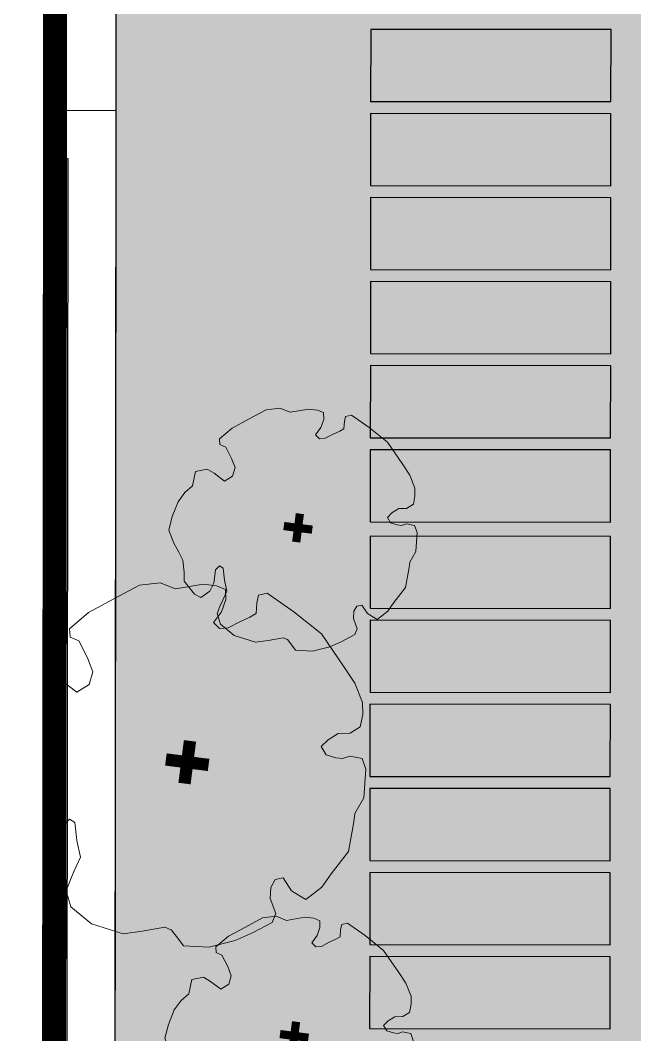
# Model space of a CAD drawing. Header units: millimetres. Extents: x -1030105 to 906887, y -616134 to 1220667.
# Drawn here: x -668343 to -665787, y -458297 to -454074 of the extents above; entities that cross this region are included whole.
import ezdxf

# ---------------------------------------------------------------- set-up
doc = ezdxf.new("R2010")
doc.units = ezdxf.units.MM
doc.header["$MEASUREMENT"] = 0
doc.linetypes.add('HIDDEN', pattern=[9.525, 6.35, -3.175])
doc.layers.get('Defpoints').update_dxf_attribs({"color": 1})
doc.layers.add('+ toa do mong', color=7, linetype='Continuous', true_color=0xfa1a05)
for name, color, linetype, lineweight in [('240930  KHU B- TMB gời inno$0$1. I-FURN', 252, 'Continuous', 18), ('240930  KHU B- TMB gời inno$0$A-WALL', 1, 'Continuous', 30), ('HATCH', 8, 'Continuous', 5), ('QH_KTCQ_Caycanhquan', 97, 'Continuous', 18)]:
    doc.layers.add(name, color=color, linetype=linetype, lineweight=lineweight)
for name, color, linetype in [('240930  KHU B- TMB gời inno$0$DA-FLOR-OTLN', 9, 'Continuous'), ('240930  KHU B- TMB gời inno$0$DA-WALL-LOW', 1, 'Continuous'), ('240930  KHU B- TMB gời inno$0$XREF_LBC_ZONE B_BEACH VILLA 22 11 11$0$DA-FLOR-PATT', 251, 'Continuous')]:
    doc.layers.add(name, color=color, linetype=linetype)
doc.layers.add('TMB-KHU B-XREF$0$GRASS', color=95, linetype='Continuous', lineweight=0, transparency=0.6)

# ---------------------------------------------------------------- blocks, each defined once
blk = doc.blocks.new('Xref Khu Spa-Wellness - TBM$0$TREE_T')
at = {"const_width": 100}
for points in [[(-123.7, 123.7), (123.7, -123.7)], [(123.7, 123.7), (-123.7, -123.7)]]:
    blk.add_lwpolyline(points, dxfattribs=at)
blk = doc.blocks.new('Xref Khu Spa-Wellness - TBM$0$TREE_5')
at = {"layer": 'QH_KTCQ_Caycanhquan', "color": 114, "true_color": 0x139b48}
blk.add_lwpolyline([(-935.8, 1163.7), (-781.1, 1299), (-578, 1385.9), (-423.2, 1424.6), (-249.2, 1453.6), (-181.5, 1414.9), (-142.8, 1289.3), (-84.7, 1221.7), (-17, 1192.7), (41, 1221.7), (31.3, 1347.3), (60.3, 1424.6), (79.7, 1472.9), (244.1, 1472.9), (369.8, 1434.3), (592.2, 1376.3), (776, 1212), (824.3, 1163.7), (959.7, 1105.8), (1114.5, 931.9), (1143.5, 844.9), (1075.8, 767.6), (1017.8, 748.3), (979.1, 709.6), (930.7, 642), (940.4, 564.7), (1017.8, 555.1), (1114.5, 564.7), (1191.9, 622.7), (1288.6, 632.3), (1365.9, 564.7), (1424, 487.4), (1472.3, 323.2), (1482, 168.6), (1501.3, -159.9), (1433.6, -440.1), (1356.3, -691.3), (1288.6, -720.3), (1240.2, -681.6), (1182.2, -614), (1124.2, -623.7), (1037.1, -643), (930.7, -662.3), (872.7, -700.9), (863, -768.6), (969.4, -797.6), (1056.5, -855.5), (1104.8, -923.2), (1066.1, -990.8), (988.8, -1068.1), (785.7, -1174.4), (718, -1290.3), (572.9, -1377.2), (340.8, -1415.9), (108.7, -1454.5), (-94.4, -1444.9), (-133.1, -1386.9), (-94.4, -1319.3), (-123.5, -1167), (-158.3, -1051), (-245.4, -987.2), (-361.5, -998.8), (-401.6, -1151.1), (-438.6, -1243.4), (-567.9, -1308), (-703.7, -1193.7), (-829.4, -1184), (-964.8, -1145.4), (-1129.2, -1048.8), (-1264.6, -942.5), (-1313, -778.2), (-1332.3, -652.6), (-1351.7, -546.4), (-1429, -420.8), (-1496.7, -333.8), (-1496.7, -130.9), (-1458, -53.6), (-1322.7, -44), (-1225.9, -92.3), (-1158.2, -159.9), (-1109.9, -208.2), (-1042.2, -217.9), (-1022.8, -169.6), (-1100.2, -44), (-1158.2, 81.6), (-1274.3, 139.6), (-1342, 178.3), (-1419.4, 226.6), (-1467.7, 352.2), (-1419.4, 564.7), (-1264.6, 786.9), (-1129.2, 864.2), (-964.8, 951.2), (-935.8, 999.5), (-935.8, 1086.4)], close=True, dxfattribs=at)
blk.add_blockref('Xref Khu Spa-Wellness - TBM$0$TREE_T', (0, 0), dxfattribs=at)
blk = doc.blocks.new('240930  KHU B- TMB gời inno$0$sdfdfedfre r')
at = {"color": 252}
blk.add_wipeout([(19993.0741, -1639.2517), (20007.3321, -1639.2517), (20007.3321, -1644.7517), (20005.2741, -1644.7517), (20005.2741, -1658.868), (20006.4741, -1658.868), (20006.4741, -1666.468), (20005.2741, -1666.4681), (20005.2741, -1684.2681), (20005.4741, -1684.2681), (20005.4741, -1687.018), (20000.3741, -1687.018), (20000.3741, -1684.268), (20000.2739, -1684.268), (20000.2739, -1686.768), (20000.0741, -1686.768), (20000.0741, -1680.8676), (19998.0741, -1680.8676), (19998.0741, -1681.3991), (19998.5741, -1681.3991), (19998.5741, -1681.8991), (19995.5741, -1681.8991), (19995.5741, -1682.168), (19992.7741, -1682.168), (19992.774, -1679.9673), (19992.5743, -1679.9673), (19992.5741, -1658.868), (19993.0741, -1658.868)], dxfattribs=at).dxf.layer = '240930  KHU B- TMB gời inno$0$A-WALL'
at = {"layer": '240930  KHU B- TMB gời inno$0$1. I-FURN'}
for points in [[(20004.4741, -1681.768), (20005.2741, -1681.768), (20005.2741, -1676.568), (20004.4741, -1676.568), (20004.4741, -1680.368)], [(20005.2741, -1681.768), (20000.0741, -1681.768), (20000.0741, -1681.268)]]:
    blk.add_lwpolyline(points, dxfattribs=at)
blk.add_lwpolyline([(20005.2741, -1681.768), (20005.2741, -1684.268), (20000.1741, -1684.268), (20000.1741, -1681.768)], close=True, dxfattribs=at)
at = {"layer": '240930  KHU B- TMB gời inno$0$DA-FLOR-OTLN'}
for points in [[(20004.3741, -1676.568), (20005.2741, -1676.568), (20005.2741, -1681.768), (20004.3741, -1681.768)], [(20004.5741, -1676.768), (20005.0741, -1676.768), (20005.0741, -1681.568), (20000.376, -1681.568)]]:
    blk.add_lwpolyline(points, dxfattribs=at)
at = {"layer": '240930  KHU B- TMB gời inno$0$DA-WALL-LOW', "color": 252}
blk.add_lwpolyline([(20002.0239, -1659.8678), (20002.0239, -1658.868), (20006.4741, -1658.868), (20006.4741, -1666.468), (20005.2741, -1666.468), (20005.2741, -1684.268), (20000.1741, -1684.268), (20000.1741, -1681.768), (20000.0741, -1681.768), (20000.0741, -1679.9672)], dxfattribs=at)
at = {"layer": '240930  KHU B- TMB gời inno$0$XREF_LBC_ZONE B_BEACH VILLA 22 11 11$0$DA-FLOR-PATT'}
for points in [[(20007.3321, -1677.9481), (20007.3321, -1678.2481), (20006.3321, -1678.2481), (20006.3321, -1677.9481)], [(20007.3321, -1678.2981), (20007.3321, -1678.5981), (20006.3321, -1678.5981), (20006.3321, -1678.2981)], [(20007.3321, -1678.6481), (20007.3321, -1678.9481), (20006.3321, -1678.9481), (20006.3321, -1678.6481)], [(20007.3321, -1678.9981), (20007.3321, -1679.2981), (20006.3321, -1679.2981), (20006.3321, -1678.9981)], [(20007.3321, -1679.3481), (20007.3321, -1679.6481), (20006.3321, -1679.6481), (20006.3321, -1679.3481)], [(20007.3321, -1679.6981), (20007.3321, -1679.9981), (20006.3321, -1679.9981), (20006.3321, -1679.6981)], [(20007.3321, -1680.0581), (20007.3321, -1680.3581), (20006.3321, -1680.3581), (20006.3321, -1680.0581)], [(20007.3321, -1680.4081), (20007.3321, -1680.7081), (20006.3321, -1680.7081), (20006.3321, -1680.4081)], [(20007.3321, -1680.7581), (20007.3321, -1681.0581), (20006.3321, -1681.0581), (20006.3321, -1680.7581)], [(20007.3321, -1681.1081), (20007.3321, -1681.4081), (20006.3321, -1681.4081), (20006.3321, -1681.1081)], [(20007.3321, -1681.4581), (20007.3321, -1681.7581), (20006.3321, -1681.7581), (20006.3321, -1681.4581)], [(20007.3321, -1681.8081), (20007.3321, -1682.1081), (20006.3321, -1682.1081), (20006.3321, -1681.8081)]]:
    blk.add_lwpolyline(points, close=True, dxfattribs=at)
at = {"layer": 'QH_KTCQ_Caycanhquan', "color": 116, "rotation": 322.2616449089547}
for p, xscale, yscale, zscale in [((20006.0184, -1677.9172, -0.0027), 0.0003411715899072842, 0.0003411715899072842, 0.0003411715899072842), ((20005.5721, -1679.0562, -0.0027), 0.0005117573848609263, 0.0005117573848609263, 0.0005117573848609263), ((20006.032, -1680.0324, -0.0027), 0.0003411715899072842, 0.0003411715899072842, 0.0003411715899072842)]:
    blk.add_blockref('Xref Khu Spa-Wellness - TBM$0$TREE_5', p, dxfattribs=dict(at, xscale=xscale, yscale=yscale, zscale=zscale))
at = {"color": 2}
blk.add_wipeout([(19992.5742, -1683.423), (19996.2692, -1683.423), (19996.2692, -1685.023), (19999.9242, -1685.023), (19999.9242, -1685.168), (20000.2692, -1685.168), (20000.2692, -1686.873), (20004.6742, -1686.873), (20004.6742, -1685.168), (20005.0192, -1685.168), (20005.0192, -1669.923), (20006.4242, -1669.923), (20006.4242, -1662.113), (20000.2692, -1662.113), (20000.2692, -1664.468), (19999.1792, -1664.468), (19999.1792, -1663.313), (19992.5742, -1663.313)], dxfattribs=at).dxf.layer = 'Defpoints'
blk.add_wipeout([(20004.6742, -1686.873), (20004.6742, -1685.168), (20005.0192, -1685.168), (20005.0192, -1669.923), (20006.4242, -1669.923), (20006.4242, -1662.113), (20000.2692, -1662.113), (20000.2692, -1664.468), (19999.1792, -1664.468), (19999.1792, -1663.313), (19992.5742, -1663.313), (19992.5742, -1683.423), (19996.2692, -1683.423), (19996.2692, -1685.023), (19999.9242, -1685.023), (19999.9242, -1685.168), (20000.2692, -1685.168), (20000.2692, -1686.873)], dxfattribs=at).dxf.layer = 'HATCH'
at = {"layer": '+ toa do mong', "linetype": 'HIDDEN', "ltscale": 100, "const_width": 0.1}
blk.add_lwpolyline([(19999.9242, -1685.023), (19999.9242, -1685.168), (20005.0192, -1685.168), (20005.0192, -1664.468), (19992.5742, -1664.468), (19992.5742, -1681.823), (19997.8692, -1681.823), (19997.8692, -1683.423), (19999.9242, -1683.423), (19999.9242, -1685.168)], dxfattribs=at)
at = {"color": 7}
blk.add_lwpolyline([(20000.2692, -1685.023), (20000.2692, -1685.168), (20005.0192, -1685.168), (20005.0192, -1664.468), (19992.5742, -1664.468), (19992.5742, -1673.113)], dxfattribs=at)
blk = doc.blocks.new('240930  KHU B- TMB gời inno$0$A$C2E32106B')
at = {"layer": '240930  KHU B- TMB gời inno$0$A-WALL', "color": 0, "xscale": 999.9999999999969, "yscale": 999.9999999999969, "zscale": 999.9999999999969, "rotation": 90}
blk.add_blockref('240930  KHU B- TMB gời inno$0$sdfdfedfre r', (-1683501.7, -20009071.7), dxfattribs=at)
blk = doc.blocks.new('240930  KHU B- TMB gời inno$0$A$C55f665a7')
at = {"extrusion": (3.23117e-24, -1.31266e-23, -1), "xscale": 0.001000000000000003, "yscale": 0.001000000000000003, "zscale": -0.001000000000000001, "rotation": 90}
blk.add_blockref('240930  KHU B- TMB gời inno$0$A$C2E32106B', (-353.3117, -88.449, 0.1981), dxfattribs=at)

msp = doc.modelspace()

# ---------------------------------------------------------------- hatches: boundary and pattern name
at = {"layer": 'TMB-KHU B-XREF$0$GRASS', "true_color": 0x3d6827}
h = msp.add_hatch(dxfattribs=at)
h.set_pattern_fill('CROSS', color=79, scale=2000, angle=-0.060506)
h.set_pattern_definition([(359.939493816, (-1186721561.66, -431575606.1), (500.52773717, 499.47170523), [250, -750]), (89.939493816, (-1186721436.8, -431575731.24), (-499.47170523, 500.52773717), [250, -750])])
h.paths.add_polyline_path([(-532195.447, -504328.015), (-532160.438, -449322.924), (-565163.916, -449301.919), (-565166.564, -451809.425), (-598159.414, -451774.583), (-598156.774, -449274.584), (-631159.133, -449239.733), (-631161.773, -451739.731), (-664164.132, -451704.88), (-664161.492, -449204.881), (-697163.851, -449170.03), (-697166.491, -451670.028), (-730182.461, -451635.162), (-730237.884, -504117.412)])

# ---------------------------------------------------------------- next in the draw order: block references
at = {"extrusion": (2.64092e-09, -1.16997e-09, 1), "xscale": 1000, "yscale": 1000, "zscale": 1000, "rotation": 359.939493815354}
msp.add_blockref('240930  KHU B- TMB gời inno$0$A$C55f665a7', (-1017362.464, -363899.137, 200.73), dxfattribs=at)

doc.saveas('drawing.dxf')
